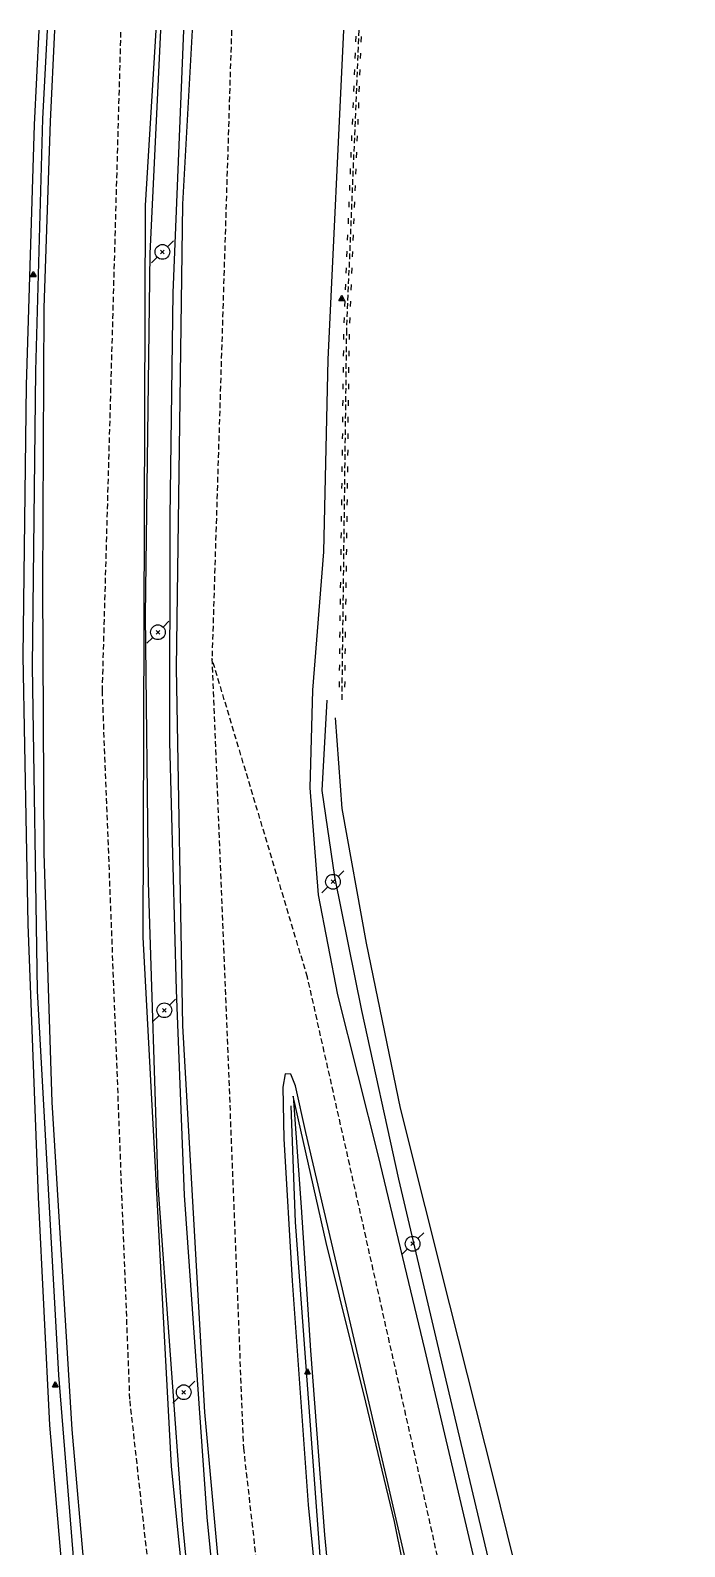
# Model space of a CAD drawing. Header units: millimetres. Extents: x 164000 to 165000, y 151998 to 153000.
# Drawn here: x 164645 to 164704.2, y 152862.6 to 153000 of the extents above; entities that cross this region are included whole.
import ezdxf

# ---------------------------------------------------------------- set-up
doc = ezdxf.new("R2010")
doc.units = ezdxf.units.MM
doc.linetypes.add('DASHED', pattern=[0.75, 0.5, -0.25])
doc.layers.get('0').update_dxf_attribs({"linetype": 'CONTINUOUS'})
for name, color, linetype in [('W0001', 6, 'DASHED'), ('W0008', 7, 'CONTINUOUS'), ('W0010', 4, 'CONTINUOUS'), ('W0211', 2, 'CONTINUOUS'), ('W0214', 2, 'CONTINUOUS'), ('W0220', 5, 'DASHED'), ('W0473', 7, 'CONTINUOUS'), ('W0850', 7, 'CONTINUOUS')]:
    doc.layers.add(name, color=color, linetype=linetype)

# ---------------------------------------------------------------- blocks, each defined once
blk = doc.blocks.new('T473')
for p, q in [((-0.166667, 0.166667), (0.166667, -0.166667)), ((-0.166667, -0.166667), (0.166667, 0.166667)), ((0.500001, 0.500001), (1.000002, 1.000002)), ((-1.000002, -1.000002), (-0.500001, -0.500001))]:
    blk.add_line(p, q)
blk.add_ellipse((0, 0), major_axis=(0.471405, 0.471405), ratio=1, start_param=5.4977871438, end_param=11.780972451)
blk = doc.blocks.new('T850')
for p, q in [((-0.25, -0.15), (0, 0.32)), ((0, 0.32), (0.25, -0.15)), ((-0.25, -0.15), (0.25, -0.15))]:
    blk.add_line(p, q)
for major_axis in [(-0.106, 0.106), (-0.0354, 0.0354), (-0.0236, 0.0236)]:
    blk.add_ellipse((0, 0), major_axis=major_axis, ratio=1, start_param=3.926991, end_param=10.210176)
blk = doc.blocks.new('t220o')
at = {"color": 0, "linetype": 'Continuous'}
for p, q in [((-0.25, 0.25), (0.25, 0.25)), ((-0.25, -0.25), (0.25, -0.25))]:
    blk.add_line(p, q, dxfattribs=at)

msp = doc.modelspace()

# ---------------------------------------------------------------- linework, layer by layer
at = {"layer": 'W0001'}
for points in [[(164687.59, 152672.22), (164672.52, 152741.56), (164661.8, 152805.23), (164653.97, 152875.94), (164651.48, 152940.12), (164653.17, 153000)], [(164663.18, 153000), (164661.41, 152943.06)], [(164661.41, 152943.06), (164664.26, 152871.52), (164671.53, 152807.26), (164683.55, 152736.88), (164696.82, 152676.34), (164698.16, 152671)], [(164695.68, 152797.86), (164692.75, 152812.65), (164680.3, 152868.62), (164670.06, 152914.19), (164661.41, 152943.06)]]:
    msp.add_lwpolyline(points, dxfattribs=at)
at = {"layer": 'W0008'}
for points in [[(164646.19, 152974.86), (164646.77, 152991.74), (164647.18, 153000)], [(164656.31, 153000), (164655.36, 152984.11), (164655.14, 152917.8), (164657.7, 152869.84), (164662.05, 152826.5), (164669.17, 152779.76), (164677.43, 152733.43), (164686.35, 152692.15), (164691.27, 152671)], [(164694.65, 152671), (164691.94, 152682.64), (164681.85, 152728.8), (164673.77, 152772.19), (164668.15, 152807.46), (164663.7, 152842.49), (164660.75, 152874.77), (164658.77, 152909.79), (164658.19, 152942.22), (164658.77, 152984.24), (164659.64, 153000)], [(164696.36, 152813.13), (164694, 152823.27), (164690.49, 152839.06), (164688.86, 152845.95), (164684.72, 152863.41), (164680.68, 152880.46), (164676.51, 152897.95), (164672.8, 152912.59), (164671.07, 152921.66), (164670.31, 152931.35), (164670.56, 152940.19), (164671.53, 152952.72), (164671.94, 152970.18), (164673.35, 153000)], [(164657.04, 152800.47), (164654.53, 152818.09), (164651.09, 152846.25), (164648.73, 152873.19), (164646.93, 152902.85), (164646.21, 152925.42), (164646.09, 152949.7), (164646.19, 152974.86)], [(164689.65, 152812.78), (164687.29, 152824.67), (164682.1, 152847.67), (164677.27, 152868.59), (164672.24, 152890.17), (164669.9, 152900.11), (164668.99, 152904.35), (164668.56, 152905.4), (164668.05, 152905.42), (164667.84, 152904.23), (164667.92, 152899.52), (164668.66, 152886.66), (164670.11, 152866.36), (164672.39, 152843.38), (164675.93, 152814.99), (164677.2, 152806.17)]]:
    msp.add_lwpolyline(points, dxfattribs=at)
at = {"layer": 'W0010'}
for points in [[(164646.47, 153000), (164646.06, 152991.99), (164645.43, 152969.14), (164645.12, 152942.38), (164645.58, 152912.94), (164647.49, 152878.12), (164649.87, 152848.89), (164653.43, 152817.86)], [(164691.88, 152671), (164686.81, 152693.24), (164686.81, 152693.22), (164681.82, 152714.72), (164676.46, 152741.97), (164671.35, 152770), (164666.27, 152800.93), (164661.62, 152835.25), (164658.77, 152864.6), (164656.53, 152895.31), (164655.67, 152922.81), (164655.39, 152946.95), (164655.82, 152979.77), (164656.78, 153000)], [(164658.83, 153000), (164657.86, 152976.21), (164657.58, 152955.87), (164657.55, 152935.49), (164658.16, 152913), (164658.9, 152894.44), (164660.93, 152865.26), (164664.11, 152833.16), (164666.75, 152813.62), (164670.16, 152790.61), (164674.89, 152762.35), (164679.26, 152739.12), (164683.7, 152717.44), (164689.22, 152692.3), (164694.2, 152671)], [(164704.24, 152671), (164696.18, 152706.33), (164689.02, 152740.72), (164682.94, 152774.19), (164675.57, 152821.83), (164671.4, 152859.26), (164668.99, 152891.98), (164668.58, 152902.52)]]:
    msp.add_lwpolyline(points, dxfattribs=at)
at = {"layer": 'W0211'}
for points in [[(164655.14, 152799.96), (164653.38, 152811.61), (164650.89, 152831.28), (164648.71, 152850.22), (164646.72, 152873.57), (164645.68, 152894.24), (164644.74, 152918.99), (164644.31, 152943.27), (164644.61, 152967.84), (164645.33, 152991.43), (164645.74, 153000)], [(164671.83, 152939.28), (164671.35, 152931.09), (164672.5, 152923.29), (164674.96, 152911.17), (164678.32, 152895.89), (164681.93, 152880.46), (164686.4, 152861.58), (164691.46, 152840.2), (164694.76, 152826.27)], [(164668.76, 152903.39), (164669.5, 152893.35), (164670.34, 152880.36), (164671.61, 152863.64), (164673.21, 152846.81), (164674.89, 152832.55), (164676.54, 152819.03), (164678.62, 152806.6)]]:
    msp.add_lwpolyline(points, dxfattribs=at)
at = {"layer": 'W0214'}
for points in [[(164672.57, 152937.68), (164673.18, 152929.47), (164675.39, 152917.27), (164678.47, 152902.32), (164682.92, 152884.5), (164686.91, 152868.69), (164690.57, 152853.88), (164694.89, 152836.74), (164697.91, 152822.13), (164699.56, 152814.12)], [(164687.52, 152807.82), (164687.82, 152811.3), (164686.6, 152820.5), (164684.59, 152832.86), (164681.52, 152847.19), (164677.94, 152864.86), (164675.34, 152875.68), (164671.76, 152890.15), (164668.76, 152903.39)]]:
    msp.add_lwpolyline(points, dxfattribs=at)
at = {"layer": 'W0220'}
msp.add_lwpolyline([(164674.71, 153000), (164673.59, 152972.83), (164673.16, 152939.23)], dxfattribs=at)

# ---------------------------------------------------------------- block references
for p, rotation in [((164674.67, 152999.2), 267.6420949860659), ((164674.61, 152997.7), 267.6420949860659), ((164674.55, 152996.2), 267.6420949860659), ((164674.49, 152994.7), 267.6420949860659), ((164674.43, 152993.21), 267.6420949860659), ((164674.37, 152991.71), 267.6420949860659), ((164674.3, 152990.21), 267.6420949860659), ((164674.24, 152988.71), 267.6420949860659), ((164674.18, 152987.21), 267.6420949860659), ((164674.12, 152985.71), 267.6420949860659), ((164674.06, 152984.21), 267.6420949860659), ((164674, 152982.71), 267.6420949860659), ((164673.93, 152981.22), 267.6420949860659), ((164673.87, 152979.72), 267.6420949860659), ((164673.81, 152978.22), 267.6420949860659), ((164673.75, 152976.72), 267.6420949860659), ((164673.69, 152975.22), 267.6420949860659), ((164673.63, 152973.72), 267.6420949860659), ((164673.58, 152972.22), 269.2632557375337), ((164673.56, 152970.72), 269.2632557375337), ((164673.54, 152969.22), 269.2632557375337), ((164673.52, 152967.72), 269.2632557375337), ((164673.5, 152966.22), 269.2632557375337), ((164673.48, 152964.72), 269.2632557375337), ((164673.47, 152963.22), 269.2632557375337), ((164673.45, 152961.72), 269.2632557375337), ((164673.43, 152960.22), 269.2632557375337), ((164673.41, 152958.72), 269.2632557375337), ((164673.39, 152957.22), 269.2632557375337), ((164673.37, 152955.72), 269.2632557375337), ((164673.35, 152954.22), 269.2632557375337), ((164673.33, 152952.72), 269.2632557375337), ((164673.31, 152951.22), 269.2632557375337), ((164673.29, 152949.72), 269.2632557375337), ((164673.27, 152948.22), 269.2632557375337), ((164673.25, 152946.72), 269.2632557375337), ((164673.23, 152945.23), 269.2632557375337), ((164673.21, 152943.73), 269.2632557375337), ((164673.2, 152942.23), 269.2632557375337), ((164673.18, 152940.73), 269.2632557375337)]:
    msp.add_blockref('t220o', p, dxfattribs=dict(at, rotation=rotation))
at = {"layer": 'W0473'}
for p in [(164656.92, 152979.92), (164656.51, 152945.45), (164672.37, 152922.83), (164657.09, 152911.19), (164679.59, 152890.02), (164658.85, 152876.57)]:
    msp.add_blockref('T473', p, dxfattribs=at)
at = {"layer": 'W0850'}
for p in [(164645.22, 152977.83), (164673.16, 152975.67), (164670.06, 152878.4), (164647.21, 152877.21)]:
    msp.add_blockref('T850', p, dxfattribs=at)

doc.saveas('drawing.dxf')
